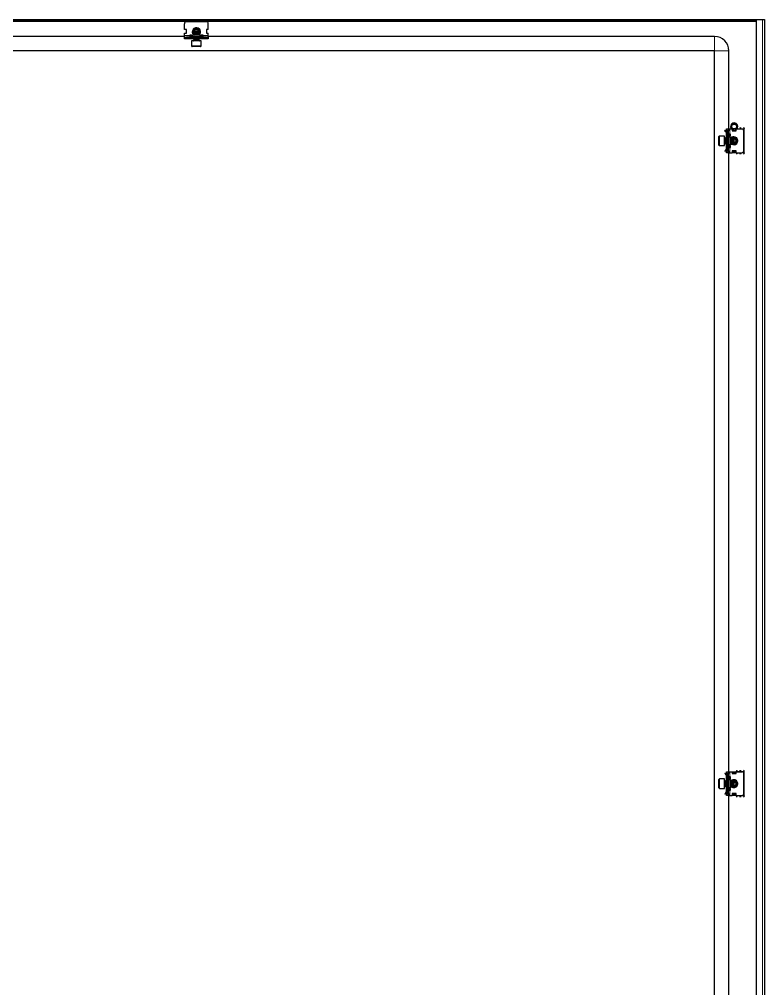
# Model space of a CAD drawing. Header units: millimetres. Extents: x -918 to 2344, y -1328 to 1192.
# Drawn here: x 1561 to 2344, y -59 to 959 of the extents above; entities that cross this region are included whole.
import ezdxf

# ---------------------------------------------------------------- set-up
doc = ezdxf.new("R2010")
doc.units = ezdxf.units.MM

msp = doc.modelspace()

# ---------------------------------------------------------------- linework, layer by layer
at = {"color": 7, "linetype": 'Continuous', "lineweight": 25}
for p, q in [((1158.67, 958.89), (2335.67, 958.89)), ((1158.67, 957.39), (2335.67, 957.39)), ((2335.67, -1196.11), (2335.67, 958.89)), ((2335.67, 958.89), (2342.07, 958.89)), ((2342.07, 958.89), (2344.17, 958.89)), ((2344.17, 958.89), (2344.17, -1196.11)), ((1734.67, 948.39), (1734.67, 954.39)), ((1736.67, 948.39), (1734.67, 948.39)), ((1757.67, 956.39), (1736.67, 956.39)), ((1736.67, 944.39), (1736.67, 948.39)), ((1744.6, 946.91), (1744.42, 946.09)), ((1759.67, 948.39), (1757.67, 948.39)), ((1757.67, 948.39), (1757.67, 944.39)), ((1759.67, 948.39), (1759.67, 954.39)), ((1734.67, 940.89), (1202.67, 940.89)), ((1734.67, 941.89), (1734.67, 944.39)), ((1734.67, 944.39), (1736.67, 944.39)), ((1734.67, 940.39), (1734.67, 941.89)), ((1734.67, 938.39), (1734.67, 940.39)), ((1734.67, 940.39), (1736.67, 940.39)), ((1734.94, 938.39), (1734.67, 938.39)), ((1759.4, 938.39), (1734.94, 938.39)), ((1757.67, 940.39), (1736.67, 940.39)), ((1736.67, 939.39), (1757.67, 939.39)), ((1742.17, 942.39), (1740.17, 942.39)), ((1740.17, 942.39), (1740.17, 941.89)), ((1740.17, 941.89), (1740.17, 940.39)), ((1743.03, 940.89), (1740.17, 940.89)), ((1743.14, 940.72), (1742.17, 942.39)), ((1742.17, 936.39), (1742.17, 930.99)), ((1752.17, 936.39), (1742.17, 936.39)), ((1743.17, 942.39), (1743.17, 940.89)), ((1751.17, 942.39), (1743.17, 942.39)), ((1744.72, 946.39), (1744.17, 945.84)), ((1744.17, 945.84), (1744.17, 945.78)), ((1750.17, 945.84), (1744.17, 945.84)), ((1744.17, 945.78), (1744.72, 945.39)), ((1746.02, 945.78), (1744.17, 945.78)), ((1744.72, 945.39), (1744.17, 945)), ((1744.17, 945), (1744.17, 944.78)), ((1746.02, 945), (1744.17, 945)), ((1744.17, 944.78), (1744.72, 944.39)), ((1746.02, 944.78), (1744.17, 944.78)), ((1744.72, 944.39), (1744.17, 944)), ((1744.17, 944), (1744.17, 943.78)), ((1746.02, 944), (1744.17, 944)), ((1744.17, 943.78), (1744.72, 943.39)), ((1746.02, 943.78), (1744.17, 943.78)), ((1744.72, 943.39), (1744.17, 943)), ((1744.17, 943), (1744.17, 942.78)), ((1746.02, 943), (1744.17, 943)), ((1744.17, 942.78), (1744.72, 942.39)), ((1746.02, 942.78), (1744.17, 942.78)), ((1744.72, 938.39), (1744.17, 938)), ((1744.17, 938), (1744.17, 937.78)), ((1746.02, 938), (1744.17, 938)), ((1744.17, 937.78), (1744.72, 937.39)), ((1746.02, 937.78), (1744.17, 937.78)), ((1744.72, 937.39), (1744.17, 937)), ((1744.17, 937), (1744.17, 936.64)), ((1746.02, 937), (1744.17, 937)), ((1744.42, 945.6), (1744.49, 945.23)), ((1744.61, 944.32), (1744.48, 944.56)), ((1749.61, 946.39), (1744.72, 946.39)), ((1746.23, 945.39), (1744.72, 945.39)), ((1746.23, 944.39), (1744.72, 944.39)), ((1746.23, 943.39), (1744.72, 943.39)), ((1746.23, 937.39), (1744.72, 937.39)), ((1750.17, 945.78), (1746.02, 945.78)), ((1750.17, 945), (1746.02, 945)), ((1750.17, 944.78), (1746.02, 944.78)), ((1750.17, 944), (1746.02, 944)), ((1750.17, 943.78), (1746.02, 943.78)), ((1750.17, 943), (1746.02, 943)), ((1750.17, 942.78), (1746.02, 942.78)), ((1750.17, 938), (1746.02, 938)), ((1750.17, 937.78), (1746.02, 937.78)), ((1750.17, 937), (1746.02, 937)), ((1749.61, 945.39), (1746.23, 945.39)), ((1749.61, 944.39), (1746.23, 944.39)), ((1749.61, 943.39), (1746.23, 943.39)), ((1749.61, 937.39), (1746.23, 937.39)), ((1750.17, 945.84), (1749.61, 946.39)), ((1749.61, 945.39), (1750.17, 945.78)), ((1750.17, 945), (1749.61, 945.39)), ((1749.61, 944.39), (1750.17, 944.78)), ((1750.17, 944), (1749.61, 944.39)), ((1749.61, 943.39), (1750.17, 943.78)), ((1750.17, 943), (1749.61, 943.39)), ((1749.61, 942.39), (1750.17, 942.78)), ((1750.17, 938), (1749.61, 938.39)), ((1749.61, 937.39), (1750.17, 937.78)), ((1750.17, 937), (1749.61, 937.39)), ((1749.86, 944.56), (1749.72, 944.32)), ((1750.17, 945.78), (1750.17, 945.84)), ((1750.17, 944.78), (1750.17, 945)), ((1750.17, 943.78), (1750.17, 944)), ((1750.17, 942.78), (1750.17, 943)), ((1750.17, 937.78), (1750.17, 938)), ((1750.17, 936.64), (1750.17, 937)), ((1751.17, 940.89), (1751.17, 942.39)), ((1752.17, 942.39), (1751.2, 940.72)), ((1754.17, 940.89), (1751.3, 940.89)), ((1754.17, 942.39), (1752.17, 942.39)), ((1752.17, 930.99), (1752.17, 936.39)), ((1754.17, 941.89), (1754.17, 942.39)), ((1754.17, 940.39), (1754.17, 941.89)), ((1757.67, 944.39), (1759.67, 944.39)), ((1757.67, 940.39), (1759.67, 940.39)), ((1759.67, 938.39), (1759.4, 938.39)), ((1759.67, 941.89), (1759.67, 944.39)), ((1759.67, 940.39), (1759.67, 941.89)), ((2291.67, 940.89), (1759.67, 940.89)), ((1759.67, 940.39), (1759.67, 938.39)), ((1751.57, 930.39), (1742.77, 930.39)), ((2291.67, 925.89), (1202.67, 925.89)), ((2291.67, -1163.11), (2291.67, 925.89)), ((2306.67, 843.89), (2306.67, 925.89)), ((2296.17, 835.46), (2296.17, 835.79)), ((2296.17, 826.99), (2296.17, 835.46)), ((2302.17, 836.39), (2296.77, 836.39)), ((2302.17, 836.01), (2302.17, 836.39)), ((2302.17, 826.39), (2302.17, 836.01)), ((2302.61, 842.53), (2302.25, 842.18)), ((2303.23, 841.2), (2302.25, 842.18)), ((2303.58, 841.56), (2302.61, 842.53)), ((2303.23, 841.2), (2303.58, 841.56)), ((2303.67, 841.89), (2303.67, 841.5)), ((2303.67, 840.14), (2304.17, 840.14)), ((2303.67, 840.14), (2303.67, 836.64)), ((2304.17, 836.64), (2303.67, 836.64)), ((2303.67, 836.64), (2303.67, 834.39)), ((2303.96, 842.6), (2304.17, 842.81)), ((2304.17, 843.89), (2306.17, 843.89)), ((2304.17, 843.62), (2304.17, 843.89)), ((2304.17, 819.16), (2304.17, 843.62)), ((2305.17, 841.89), (2305.17, 820.89)), ((2306.17, 843.89), (2306.17, 841.89)), ((2306.17, 843.89), (2307.67, 843.89)), ((2306.17, 820.89), (2306.17, 841.89)), ((2307.67, 838.39), (2306.17, 838.39)), ((2306.49, 835.42), (2308.17, 836.39)), ((2306.67, 835.53), (2306.67, 836.64)), ((2306.67, 836.64), (2307.17, 836.64)), ((2308.17, 835.39), (2306.67, 835.39)), ((2307.17, 836.64), (2308.17, 836.64)), ((2307.67, 843.89), (2310.17, 843.89)), ((2308.17, 838.39), (2307.67, 838.39)), ((2308.17, 836.39), (2308.17, 838.39)), ((2308.17, 827.39), (2308.17, 835.39)), ((2310.17, 843.89), (2310.17, 841.89)), ((2310.42, 843.08), (2310.17, 843.22)), ((2310.17, 841.89), (2314.17, 841.89)), ((2310.42, 843.51), (2310.75, 843.75)), ((2310.92, 843.51), (2310.42, 843.16)), ((2310.42, 843.16), (2310.42, 843.51)), ((2310.42, 842.25), (2310.42, 843.16)), ((2310.42, 841.89), (2310.42, 842.25)), ((2310.92, 843.66), (2310.92, 843.51)), ((2310.92, 843.51), (2311.32, 843.51)), ((2313.01, 843.51), (2313.42, 843.51)), ((2313.42, 843.51), (2313.42, 843.66)), ((2313.92, 843.16), (2313.42, 843.51)), ((2313.59, 843.75), (2313.92, 843.51)), ((2313.92, 843.51), (2313.92, 843.16)), ((2313.92, 843.16), (2313.92, 842.25)), ((2313.92, 842.25), (2313.92, 841.89)), ((2314.17, 843.22), (2313.97, 843.1)), ((2313.97, 843.1), (2313.97, 841.89)), ((2314.17, 843.89), (2320.17, 843.89)), ((2314.17, 841.89), (2314.17, 843.89)), ((2322.17, 820.89), (2322.17, 841.89)), ((2322.67, 818.64), (2322.67, 844.14)), ((2296.77, 826.39), (2302.17, 826.39)), ((2302.78, 834.39), (2302.42, 834.39)), ((2302.42, 828.39), (2302.78, 828.39)), ((2303.17, 833.84), (2302.78, 834.39)), ((2302.78, 830.25), (2302.78, 834.39)), ((2302.78, 828.39), (2302.78, 830.25)), ((2302.78, 828.39), (2303.17, 828.95)), ((2303.56, 834.39), (2303.17, 833.84)), ((2303.17, 830.46), (2303.17, 833.84)), ((2303.17, 828.95), (2303.17, 830.46)), ((2303.17, 828.95), (2303.56, 828.39)), ((2303.78, 834.39), (2303.56, 834.39)), ((2303.56, 830.25), (2303.56, 834.39)), ((2303.56, 828.39), (2303.56, 830.25)), ((2303.56, 828.39), (2303.78, 828.39)), ((2303.67, 828.39), (2303.67, 826.14)), ((2303.67, 826.14), (2304.17, 826.14)), ((2303.67, 826.14), (2303.67, 822.64)), ((2304.17, 833.84), (2303.78, 834.39)), ((2303.78, 830.25), (2303.78, 834.39)), ((2303.78, 828.39), (2303.78, 830.25)), ((2303.78, 828.39), (2304.17, 828.95)), ((2306.17, 824.39), (2307.67, 824.39)), ((2308.17, 826.39), (2306.49, 827.36)), ((2306.67, 827.39), (2308.17, 827.39)), ((2306.67, 826.14), (2306.67, 827.26)), ((2307.17, 826.14), (2306.67, 826.14)), ((2308.17, 826.14), (2307.17, 826.14)), ((2307.67, 824.39), (2308.17, 824.39)), ((2308.56, 834.39), (2308.17, 833.84)), ((2308.17, 828.95), (2308.56, 828.39)), ((2308.17, 824.39), (2308.17, 826.39)), ((2308.78, 834.39), (2308.56, 834.39)), ((2308.56, 830.25), (2308.56, 834.39)), ((2308.56, 828.39), (2308.56, 830.25)), ((2308.56, 828.39), (2308.78, 828.39)), ((2309.17, 833.84), (2308.78, 834.39)), ((2308.78, 830.25), (2308.78, 834.39)), ((2308.78, 828.39), (2308.78, 830.25)), ((2308.78, 828.39), (2309.17, 828.95)), ((2309.56, 834.39), (2309.17, 833.84)), ((2309.17, 830.46), (2309.17, 833.84)), ((2309.17, 828.95), (2309.17, 830.46)), ((2309.17, 828.95), (2309.56, 828.39)), ((2309.78, 834.39), (2309.56, 834.39)), ((2309.56, 830.25), (2309.56, 834.39)), ((2309.56, 828.39), (2309.56, 830.25)), ((2309.56, 828.39), (2309.78, 828.39)), ((2310.17, 833.84), (2309.78, 834.39)), ((2309.78, 830.25), (2309.78, 834.39)), ((2309.78, 828.39), (2309.78, 830.25)), ((2309.78, 828.39), (2310.17, 828.95)), ((2310.09, 833.95), (2310.34, 834.08)), ((2310.34, 828.7), (2310.09, 828.84)), ((2310.56, 834.39), (2310.17, 833.84)), ((2310.17, 830.46), (2310.17, 833.84)), ((2310.17, 828.95), (2310.17, 830.46)), ((2310.17, 828.95), (2310.56, 828.39)), ((2310.78, 834.39), (2310.56, 834.39)), ((2310.56, 830.25), (2310.56, 834.39)), ((2310.56, 828.39), (2310.56, 830.25)), ((2310.56, 828.39), (2310.78, 828.39)), ((2311.17, 833.84), (2310.78, 834.39)), ((2310.78, 830.25), (2310.78, 834.39)), ((2310.78, 828.39), (2310.78, 830.25)), ((2310.78, 828.39), (2311.17, 828.95)), ((2311, 828.71), (2311.38, 828.65)), ((2311.56, 834.39), (2311.17, 833.84)), ((2311.17, 830.46), (2311.17, 833.84)), ((2311.17, 828.95), (2311.17, 830.46)), ((2311.17, 828.95), (2311.56, 828.39)), ((2311.61, 834.39), (2311.56, 834.39)), ((2311.56, 830.25), (2311.56, 834.39)), ((2311.56, 828.39), (2311.56, 830.25)), ((2311.56, 828.39), (2311.61, 828.39)), ((2312.17, 833.84), (2311.61, 834.39)), ((2311.61, 834.16), (2311.61, 834.39)), ((2311.61, 828.39), (2311.61, 834.16)), ((2311.61, 828.39), (2312.17, 828.95)), ((2311.86, 828.64), (2312.69, 828.83)), ((2312.17, 833.65), (2312.17, 833.84)), ((2312.17, 828.95), (2312.17, 833.65)), ((2303.23, 821.58), (2302.25, 820.61)), ((2302.61, 820.25), (2302.25, 820.61)), ((2303.58, 821.23), (2302.61, 820.25)), ((2303.23, 821.58), (2303.58, 821.23)), ((2303.67, 822.64), (2304.17, 822.64)), ((2303.67, 820.89), (2303.67, 821.35)), ((2304.17, 819.98), (2303.96, 820.18)), ((2304.17, 818.89), (2304.17, 819.16)), ((2306.17, 818.89), (2304.17, 818.89)), ((2306.17, 820.89), (2306.17, 818.89)), ((2306.17, 818.89), (2307.67, 818.89)), ((2306.67, 168.89), (2306.67, 818.89)), ((2307.67, 818.89), (2310.17, 818.89)), ((2314.17, 820.89), (2310.17, 820.89)), ((2310.17, 820.89), (2310.17, 818.89)), ((2310.42, 820.54), (2310.42, 820.89)), ((2310.42, 819.62), (2310.42, 820.54)), ((2310.42, 819.62), (2310.92, 819.27)), ((2310.42, 819.27), (2310.42, 819.62)), ((2310.92, 818.92), (2310.42, 819.27)), ((2313.42, 819.27), (2310.92, 819.27)), ((2310.92, 819.27), (2310.92, 818.92)), ((2313.42, 818.92), (2310.92, 818.92)), ((2313.42, 819.27), (2313.92, 819.62)), ((2313.42, 818.92), (2313.42, 819.27)), ((2313.92, 819.27), (2313.42, 818.92)), ((2313.92, 820.89), (2313.92, 820.54)), ((2313.92, 820.54), (2313.92, 819.62)), ((2313.92, 819.62), (2313.92, 819.27)), ((2313.97, 820.89), (2313.97, 819.01)), ((2313.97, 819.01), (2314.17, 819.01)), ((2314.17, 818.89), (2314.17, 820.89)), ((2314.17, 818.89), (2320.17, 818.89)), ((2314.67, 818.64), (2314.67, 818.89)), ((2302.61, 167.53), (2302.25, 167.18)), ((2303.23, 166.2), (2302.25, 167.18)), ((2303.58, 166.56), (2302.61, 167.53)), ((2303.23, 166.2), (2303.58, 166.56)), ((2303.67, 166.89), (2303.67, 166.5)), ((2303.67, 165.14), (2304.17, 165.14)), ((2303.67, 165.14), (2303.67, 161.64)), ((2303.96, 167.6), (2304.17, 167.81)), ((2304.17, 168.89), (2306.17, 168.89)), ((2304.17, 168.62), (2304.17, 168.89)), ((2304.17, 144.16), (2304.17, 168.62)), ((2305.17, 166.89), (2305.17, 145.89)), ((2306.17, 168.89), (2306.17, 166.89)), ((2306.17, 168.89), (2307.67, 168.89)), ((2306.17, 145.89), (2306.17, 166.89)), ((2307.67, 163.39), (2306.17, 163.39)), ((2307.67, 168.89), (2310.17, 168.89)), ((2308.17, 163.39), (2307.67, 163.39)), ((2308.17, 161.39), (2308.17, 163.39)), ((2310.17, 168.89), (2310.17, 166.89)), ((2310.17, 166.89), (2314.17, 166.89)), ((2310.42, 168.51), (2310.92, 168.87)), ((2310.92, 168.51), (2310.42, 168.16)), ((2310.42, 168.16), (2310.42, 168.51)), ((2310.42, 167.25), (2310.42, 168.16)), ((2310.42, 166.89), (2310.42, 167.25)), ((2310.92, 168.87), (2310.92, 168.51)), ((2310.92, 168.87), (2313.42, 168.87)), ((2310.92, 168.51), (2313.42, 168.51)), ((2313.42, 168.51), (2313.42, 168.87)), ((2313.42, 168.87), (2313.92, 168.51)), ((2313.92, 168.16), (2313.42, 168.51)), ((2313.92, 168.51), (2313.92, 168.16)), ((2313.92, 168.16), (2313.92, 167.25)), ((2313.92, 167.25), (2313.92, 166.89)), ((2313.97, 168.77), (2313.97, 166.89)), ((2314.17, 168.77), (2313.97, 168.77)), ((2314.17, 168.89), (2320.17, 168.89)), ((2314.17, 166.89), (2314.17, 168.89)), ((2314.67, 168.89), (2314.67, 169.14)), ((2322.17, 145.89), (2322.17, 166.89)), ((2322.67, 143.64), (2322.67, 169.14)), ((2296.17, 160.46), (2296.17, 160.79)), ((2296.17, 151.99), (2296.17, 160.46)), ((2302.17, 161.39), (2296.77, 161.39)), ((2302.17, 161.01), (2302.17, 161.39)), ((2302.17, 151.39), (2302.17, 161.01)), ((2302.78, 159.39), (2302.42, 159.39)), ((2302.42, 153.39), (2302.78, 153.39)), ((2303.17, 158.84), (2302.78, 159.39)), ((2302.78, 155.25), (2302.78, 159.39)), ((2302.78, 153.39), (2302.78, 155.25)), ((2302.78, 153.39), (2303.17, 153.95)), ((2303.56, 159.39), (2303.17, 158.84)), ((2303.17, 155.46), (2303.17, 158.84)), ((2303.17, 153.95), (2303.17, 155.46)), ((2303.17, 153.95), (2303.56, 153.39)), ((2303.78, 159.39), (2303.56, 159.39)), ((2303.56, 155.25), (2303.56, 159.39)), ((2303.56, 153.39), (2303.56, 155.25)), ((2303.56, 153.39), (2303.78, 153.39)), ((2304.17, 161.64), (2303.67, 161.64)), ((2303.67, 161.64), (2303.67, 159.39)), ((2303.67, 153.39), (2303.67, 151.14)), ((2304.17, 158.84), (2303.78, 159.39)), ((2303.78, 155.25), (2303.78, 159.39)), ((2303.78, 153.39), (2303.78, 155.25)), ((2303.78, 153.39), (2304.17, 153.95)), ((2306.49, 160.42), (2308.17, 161.39)), ((2306.67, 160.53), (2306.67, 161.64)), ((2306.67, 161.64), (2307.17, 161.64)), ((2308.17, 160.39), (2306.67, 160.39)), ((2307.17, 161.64), (2308.17, 161.64)), ((2308.17, 152.39), (2308.17, 160.39)), ((2308.56, 159.39), (2308.17, 158.84)), ((2308.17, 153.95), (2308.56, 153.39)), ((2308.78, 159.39), (2308.56, 159.39)), ((2308.56, 155.25), (2308.56, 159.39)), ((2308.56, 153.39), (2308.56, 155.25)), ((2308.56, 153.39), (2308.78, 153.39)), ((2309.17, 158.84), (2308.78, 159.39)), ((2308.78, 155.25), (2308.78, 159.39)), ((2308.78, 153.39), (2308.78, 155.25)), ((2308.78, 153.39), (2309.17, 153.95)), ((2309.56, 159.39), (2309.17, 158.84)), ((2309.17, 155.46), (2309.17, 158.84)), ((2309.17, 153.95), (2309.17, 155.46)), ((2309.17, 153.95), (2309.56, 153.39)), ((2309.78, 159.39), (2309.56, 159.39)), ((2309.56, 155.25), (2309.56, 159.39)), ((2309.56, 153.39), (2309.56, 155.25)), ((2309.56, 153.39), (2309.78, 153.39)), ((2310.17, 158.84), (2309.78, 159.39)), ((2309.78, 155.25), (2309.78, 159.39)), ((2309.78, 153.39), (2309.78, 155.25)), ((2309.78, 153.39), (2310.17, 153.95)), ((2310.09, 158.95), (2310.34, 159.08)), ((2310.34, 153.7), (2310.09, 153.84)), ((2310.56, 159.39), (2310.17, 158.84)), ((2310.17, 155.46), (2310.17, 158.84)), ((2310.17, 153.95), (2310.17, 155.46)), ((2310.17, 153.95), (2310.56, 153.39)), ((2310.78, 159.39), (2310.56, 159.39)), ((2310.56, 155.25), (2310.56, 159.39)), ((2310.56, 153.39), (2310.56, 155.25)), ((2310.56, 153.39), (2310.78, 153.39)), ((2311.17, 158.84), (2310.78, 159.39)), ((2310.78, 155.25), (2310.78, 159.39)), ((2310.78, 153.39), (2310.78, 155.25)), ((2310.78, 153.39), (2311.17, 153.95)), ((2311, 153.71), (2311.38, 153.65)), ((2311.56, 159.39), (2311.17, 158.84)), ((2311.17, 155.46), (2311.17, 158.84)), ((2311.17, 153.95), (2311.17, 155.46)), ((2311.17, 153.95), (2311.56, 153.39)), ((2311.61, 159.39), (2311.56, 159.39)), ((2311.56, 155.25), (2311.56, 159.39)), ((2311.56, 153.39), (2311.56, 155.25)), ((2311.56, 153.39), (2311.61, 153.39)), ((2312.17, 158.84), (2311.61, 159.39)), ((2311.61, 159.16), (2311.61, 159.39)), ((2311.61, 153.39), (2311.61, 159.16)), ((2311.61, 153.39), (2312.17, 153.95)), ((2311.86, 153.64), (2312.69, 153.83)), ((2312.17, 158.65), (2312.17, 158.84)), ((2312.17, 153.95), (2312.17, 158.65)), ((2296.77, 151.39), (2302.17, 151.39)), ((2303.23, 146.58), (2302.25, 145.61)), ((2302.61, 145.25), (2302.25, 145.61)), ((2303.58, 146.23), (2302.61, 145.25)), ((2303.23, 146.58), (2303.58, 146.23)), ((2303.67, 151.14), (2304.17, 151.14)), ((2303.67, 151.14), (2303.67, 147.64)), ((2303.67, 147.64), (2304.17, 147.64)), ((2303.67, 145.89), (2303.67, 146.35)), ((2304.17, 144.98), (2303.96, 145.18)), ((2304.17, 143.89), (2304.17, 144.16)), ((2306.17, 143.89), (2304.17, 143.89)), ((2306.17, 149.39), (2307.67, 149.39)), ((2306.17, 145.89), (2306.17, 143.89)), ((2306.17, 143.89), (2307.67, 143.89)), ((2308.17, 151.39), (2306.49, 152.36)), ((2306.67, 152.39), (2308.17, 152.39)), ((2306.67, 151.14), (2306.67, 152.26)), ((2307.17, 151.14), (2306.67, 151.14)), ((2306.67, -381.11), (2306.67, 143.89)), ((2308.17, 151.14), (2307.17, 151.14)), ((2307.67, 149.39), (2308.17, 149.39)), ((2307.67, 143.89), (2310.17, 143.89)), ((2308.17, 149.39), (2308.17, 151.39)), ((2314.17, 145.89), (2310.17, 145.89)), ((2310.17, 145.89), (2310.17, 143.89)), ((2310.42, 145.54), (2310.42, 145.89)), ((2310.42, 144.62), (2310.42, 145.54)), ((2310.42, 144.27), (2310.42, 144.62)), ((2310.42, 144.62), (2310.92, 144.27)), ((2310.92, 143.92), (2310.42, 144.27)), ((2310.92, 144.27), (2310.92, 143.92)), ((2313.42, 144.27), (2310.92, 144.27)), ((2313.42, 143.92), (2310.92, 143.92)), ((2313.42, 144.27), (2313.92, 144.62)), ((2313.42, 143.92), (2313.42, 144.27)), ((2313.92, 144.27), (2313.42, 143.92)), ((2313.92, 145.89), (2313.92, 145.54)), ((2313.92, 145.54), (2313.92, 144.62)), ((2313.92, 144.62), (2313.92, 144.27)), ((2313.97, 145.89), (2313.97, 144.01)), ((2313.97, 144.01), (2314.17, 144.01)), ((2314.17, 143.89), (2314.17, 145.89)), ((2314.17, 143.89), (2320.17, 143.89)), ((2314.67, 143.64), (2314.67, 143.89))]:
    msp.add_line(p, q, dxfattribs=at)
at = {"color": 8, "linetype": 'Continuous', "lineweight": 18}
for p, q in [((1158.67, 956.79), (2335.67, 956.79)), ((2342.07, 958.89), (2342.07, -1196.11)), ((1740.17, 941.89), (1734.67, 941.89)), ((1736.67, 940.39), (1736.67, 939.39)), ((1743.17, 940.89), (1751.17, 940.89)), ((1744.17, 936.64), (1749.94, 936.64)), ((1749.94, 936.64), (1750.17, 936.64)), ((1759.67, 941.89), (1754.17, 941.89)), ((1757.67, 939.39), (1757.67, 940.39)), ((2291.67, 925.89), (2291.67, 940.89)), ((1742.17, 930.99), (1752.17, 930.99)), ((2291.67, 925.89), (2306.67, 925.89)), ((2296.77, 836.39), (2296.77, 836.01)), ((2296.77, 836.01), (2296.77, 826.39)), ((2304.17, 841.89), (2303.67, 841.89)), ((2304.17, 842.39), (2303.96, 842.6)), ((2306.17, 841.89), (2305.17, 841.89)), ((2306.67, 835.39), (2306.67, 827.39)), ((2307.17, 836.64), (2307.17, 838.39)), ((2307.67, 838.39), (2307.67, 843.89)), ((2313.92, 842.25), (2310.42, 842.25)), ((2315.17, 844.14), (2318.67, 844.14)), ((2322.67, 844.14), (2318.67, 844.14)), ((2302.42, 834.39), (2302.42, 828.39)), ((2307.17, 824.39), (2307.17, 826.14)), ((2307.67, 818.89), (2307.67, 824.39)), ((2304.17, 820.89), (2303.67, 820.89)), ((2304.17, 820.39), (2303.96, 820.18)), ((2305.17, 820.89), (2306.17, 820.89)), ((2310.42, 820.54), (2313.92, 820.54)), ((2318.67, 818.64), (2314.67, 818.64)), ((2322.67, 818.64), (2318.67, 818.64)), ((2304.17, 166.89), (2303.67, 166.89)), ((2304.17, 167.39), (2303.96, 167.6)), ((2306.17, 166.89), (2305.17, 166.89)), ((2307.17, 161.64), (2307.17, 163.39)), ((2307.67, 163.39), (2307.67, 168.89)), ((2313.92, 167.25), (2310.42, 167.25)), ((2314.67, 169.14), (2318.67, 169.14)), ((2322.67, 169.14), (2318.67, 169.14)), ((2296.77, 161.39), (2296.77, 161.01)), ((2296.77, 161.01), (2296.77, 151.39)), ((2302.42, 159.39), (2302.42, 153.39)), ((2306.67, 160.39), (2306.67, 152.39)), ((2304.17, 145.89), (2303.67, 145.89)), ((2304.17, 145.39), (2303.96, 145.18)), ((2305.17, 145.89), (2306.17, 145.89)), ((2307.17, 149.39), (2307.17, 151.14)), ((2307.67, 143.89), (2307.67, 149.39)), ((2310.42, 145.54), (2313.92, 145.54)), ((2318.67, 143.64), (2314.67, 143.64)), ((2322.67, 143.64), (2318.67, 143.64))]:
    msp.add_line(p, q, dxfattribs=at)
at = {"color": 7, "linetype": 'Continuous', "lineweight": 25, "flags": 128}
for points in [[(1749.85, 945.23), (1749.87, 945.36), (1749.91, 945.6)], [(2311.38, 834.14), (2311.13, 834.1), (2311, 834.07)], [(2311.38, 159.14), (2311.13, 159.1), (2311, 159.07)]]:
    msp.add_lwpolyline(points, dxfattribs=at)
at = {"color": 7, "linetype": 'Continuous', "lineweight": 25}
for radius in [3, 2.5]:
    msp.add_circle((2312.17, 846.39), radius, dxfattribs=at)
for centre, radius, start, end in [((1736.67, 954.39), 2, 90, 180), ((1747.17, 945.89), 4, 315.71765, 180), ((1747.17, 945.89), 3, 344.33161, 195.66839), ((1747.17, 945.89), 2.76, 4.01261, 158.2426), ((1747.17, 945.89), 2.45, 11.79772, 168.20228), ((1757.67, 954.39), 2, 0, 90), ((1736.67, 937.39), 2, 90, 150), ((1742.67, 940.89), 0.5, 270, 0), ((1747.17, 945.89), 4, 180, 224.28235), ((1743.92, 936.64), 0.25, 270, 0), ((1750.42, 936.64), 0.25, 180, 270), ((1751.67, 940.89), 0.5, 180, 270), ((1757.67, 937.39), 2, 30, 90), ((2291.67, 925.89), 15, 360, 90), ((1742.77, 930.99), 0.6, 180, 270), ((1751.57, 930.99), 0.6, 270, 0), ((2312.17, 846.39), 3.75, 0, 221.81031), ((2312.17, 846.39), 3.75, 318.18969, 0), ((2296.77, 835.79), 0.6, 90, 180), ((2302.42, 834.64), 0.25, 180, 270), ((2304.67, 841.89), 1, 135, 180), ((2303.17, 841.89), 2, 0, 60), ((2306.67, 835.89), 0.5, 180, 270), ((2311.67, 831.39), 4, 90, 134.28235), ((2311.67, 831.39), 4, 225.71765, 90), ((2320.17, 841.89), 2, 0, 90), ((2296.77, 826.99), 0.6, 180, 270), ((2302.42, 828.14), 0.25, 90, 180), ((2306.67, 826.89), 0.5, 90, 180), ((2311.67, 831.39), 3, 254.33161, 105.66839), ((2311.67, 831.39), 2.76, 291.7574, 85.98739), ((2311.67, 831.39), 2.45, 21.7574, 78.20228), ((2311.67, 831.39), 2.45, 281.79772, 21.7574), ((2304.67, 820.89), 1, 180, 225), ((2303.17, 820.89), 2, 300, 0), ((2320.17, 820.89), 2, 270, 0), ((2304.67, 166.89), 1, 135, 180), ((2303.17, 166.89), 2, 0, 60), ((2320.17, 166.89), 2, 0, 90), ((2296.77, 160.79), 0.6, 90, 180), ((2302.42, 159.64), 0.25, 180, 270), ((2302.42, 153.14), 0.25, 90, 180), ((2306.67, 160.89), 0.5, 180, 270), ((2311.67, 156.39), 4, 90, 134.28235), ((2311.67, 156.39), 4, 225.71765, 90), ((2311.67, 156.39), 3, 254.33161, 105.66839), ((2311.67, 156.39), 2.76, 291.7574, 85.98739), ((2311.67, 156.39), 2.45, 21.7574, 78.20228), ((2311.67, 156.39), 2.45, 281.79772, 21.7574), ((2296.77, 151.99), 0.6, 180, 270), ((2304.67, 145.89), 1, 180, 225), ((2303.17, 145.89), 2, 300, 0), ((2306.67, 151.89), 0.5, 90, 180), ((2320.17, 145.89), 2, 270, 0)]:
    msp.add_arc(centre, radius, start, end, dxfattribs=at)
at = {"color": 8, "linetype": 'Continuous', "lineweight": 18}
for centre, start, end in [((1747.17, 945.89), 308.94244, 180), ((1747.17, 945.89), 180, 231.05756), ((2311.67, 831.39), 218.94244, 90), ((2311.67, 831.39), 90, 141.05756), ((2311.67, 156.39), 218.94244, 90), ((2311.67, 156.39), 90, 141.05756)]:
    msp.add_arc(centre, 4.5, start, end, dxfattribs=at)
at = {"color": 7, "linetype": 'Continuous', "lineweight": 25}
for points, knots in [([(2318.1, 845.45), (2318.17, 845.3), (2318.35, 844.95), (2318.54, 844.46), (2318.65, 844.18), (2318.67, 844.14)], [0, 0, 0, 0, 0.4154826, 0.91715183, 1, 1, 1, 1]), ([(2318.67, 844.14), (2318.76, 844.39), (2318.95, 844.87), (2319.14, 845.27), (2319.24, 845.46)], [0, 0, 0, 0, 0.5020654, 1, 1, 1, 1]), ([(2322.1, 845.45), (2322.17, 845.3), (2322.35, 844.95), (2322.54, 844.46), (2322.65, 844.18), (2322.67, 844.14)], [0, 0, 0, 0, 0.4154826, 0.9171518, 1, 1, 1, 1]), ([(2303.67, 840.14), (2303.65, 840.33), (2303.61, 840.62), (2303.43, 840.97), (2303.3, 841.13), (2303.23, 841.2)], [0, 0, 0, 0, 0.4850424, 0.7384039, 1, 1, 1, 1]), ([(2304.17, 840.14), (2304.14, 840.38), (2304.09, 840.87), (2303.8, 841.33), (2303.61, 841.53), (2303.58, 841.56)], [0, 0, 0, 0, 0.4618628, 0.9237257, 1, 1, 1, 1]), ([(2303.23, 821.58), (2303.35, 821.73), (2303.53, 821.96), (2303.65, 822.34), (2303.66, 822.54), (2303.67, 822.64)], [0, 0, 0, 0, 0.4850424, 0.7384039, 1, 1, 1, 1]), ([(2303.58, 821.23), (2303.73, 821.42), (2304.04, 821.79), (2304.16, 822.32), (2304.17, 822.6), (2304.17, 822.64)], [0, 0, 0, 0, 0.4618628, 0.9237257, 1, 1, 1, 1]), ([(2315.24, 817.33), (2315.16, 817.49), (2314.99, 817.83), (2314.79, 818.32), (2314.68, 818.6), (2314.67, 818.64)], [0, 0, 0, 0, 0.4154826, 0.91715183, 1, 1, 1, 1]), ([(2318.67, 818.64), (2318.57, 818.4), (2318.38, 817.91), (2318.19, 817.52), (2318.1, 817.32)], [0, 0, 0, 0, 0.5020654, 1, 1, 1, 1]), ([(2319.24, 817.33), (2319.16, 817.49), (2318.99, 817.83), (2318.79, 818.32), (2318.68, 818.6), (2318.67, 818.64)], [0, 0, 0, 0, 0.4154826, 0.9171518, 1, 1, 1, 1]), ([(2322.67, 818.64), (2322.57, 818.4), (2322.38, 817.91), (2322.19, 817.52), (2322.1, 817.32)], [0, 0, 0, 0, 0.5020654, 1, 1, 1, 1]), ([(2303.67, 165.14), (2303.65, 165.33), (2303.61, 165.62), (2303.43, 165.97), (2303.3, 166.13), (2303.23, 166.2)], [0, 0, 0, 0, 0.4850424, 0.7384039, 1, 1, 1, 1]), ([(2304.17, 165.14), (2304.14, 165.38), (2304.09, 165.87), (2303.8, 166.33), (2303.61, 166.53), (2303.58, 166.56)], [0, 0, 0, 0, 0.4618628, 0.9237257, 1, 1, 1, 1]), ([(2314.67, 169.14), (2314.71, 169.26), (2314.81, 169.5), (2314.95, 169.85), (2315.1, 170.18), (2315.19, 170.37), (2315.24, 170.46)], [0, 0, 0, 0, 0.2474545, 0.5020799, 0.7495343, 1, 1, 1, 1]), ([(2318.1, 170.45), (2318.17, 170.3), (2318.35, 169.95), (2318.54, 169.46), (2318.65, 169.18), (2318.67, 169.14)], [0, 0, 0, 0, 0.4154826, 0.9171518, 1, 1, 1, 1]), ([(2318.67, 169.14), (2318.76, 169.39), (2318.95, 169.87), (2319.14, 170.27), (2319.24, 170.46)], [0, 0, 0, 0, 0.5020654, 1, 1, 1, 1]), ([(2322.1, 170.45), (2322.17, 170.3), (2322.35, 169.95), (2322.54, 169.46), (2322.65, 169.18), (2322.67, 169.14)], [0, 0, 0, 0, 0.4154826, 0.91715183, 1, 1, 1, 1]), ([(2303.23, 146.58), (2303.35, 146.73), (2303.53, 146.96), (2303.65, 147.34), (2303.66, 147.54), (2303.67, 147.64)], [0, 0, 0, 0, 0.4850424, 0.7384039, 1, 1, 1, 1]), ([(2303.58, 146.23), (2303.73, 146.42), (2304.04, 146.79), (2304.16, 147.32), (2304.17, 147.6), (2304.17, 147.64)], [0, 0, 0, 0, 0.4618628, 0.9237257, 1, 1, 1, 1]), ([(2315.24, 142.33), (2315.16, 142.49), (2314.99, 142.83), (2314.79, 143.32), (2314.68, 143.6), (2314.67, 143.64)], [0, 0, 0, 0, 0.4154826, 0.91715183, 1, 1, 1, 1]), ([(2318.67, 143.64), (2318.57, 143.4), (2318.38, 142.91), (2318.19, 142.52), (2318.1, 142.32)], [0, 0, 0, 0, 0.50206541, 1, 1, 1, 1]), ([(2319.24, 142.33), (2319.16, 142.49), (2318.99, 142.83), (2318.79, 143.32), (2318.68, 143.6), (2318.67, 143.64)], [0, 0, 0, 0, 0.4154826, 0.9171518, 1, 1, 1, 1]), ([(2322.67, 143.64), (2322.57, 143.4), (2322.38, 142.91), (2322.19, 142.52), (2322.1, 142.32)], [0, 0, 0, 0, 0.5020654, 1, 1, 1, 1])]:
    msp.add_open_spline(points, degree=3, knots=knots, dxfattribs=at)

doc.saveas('drawing.dxf')
